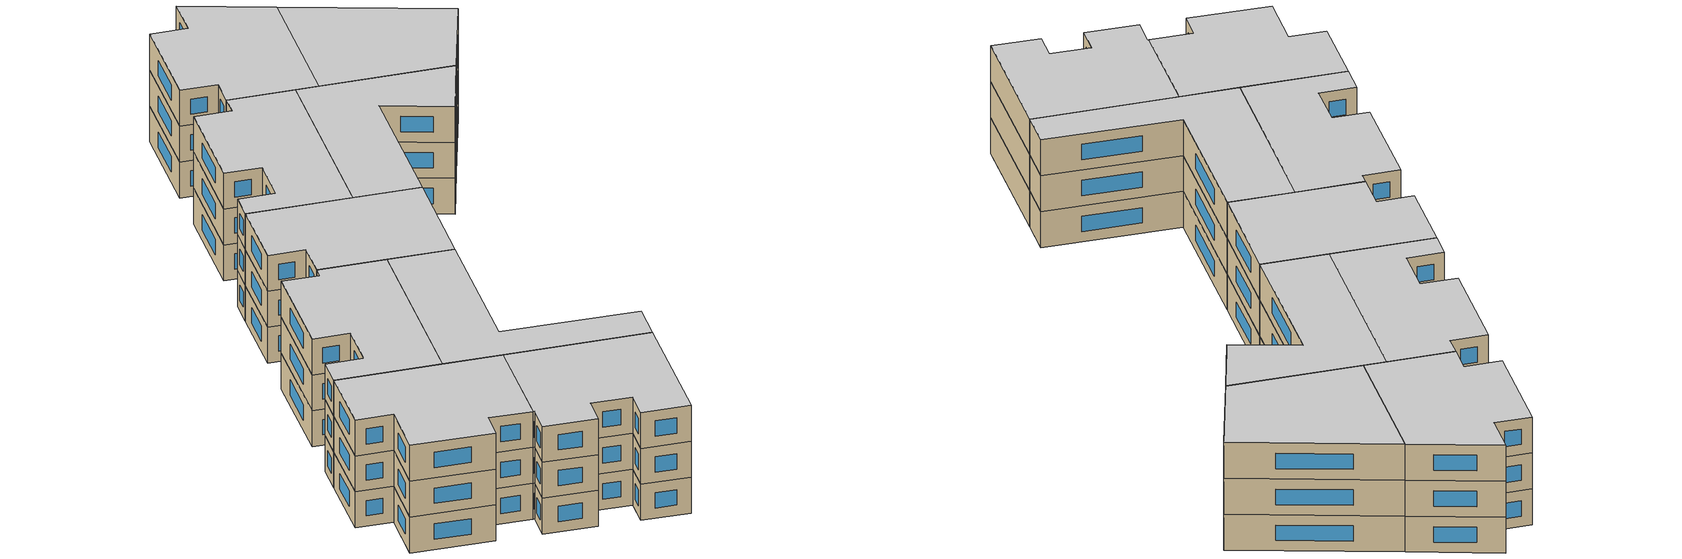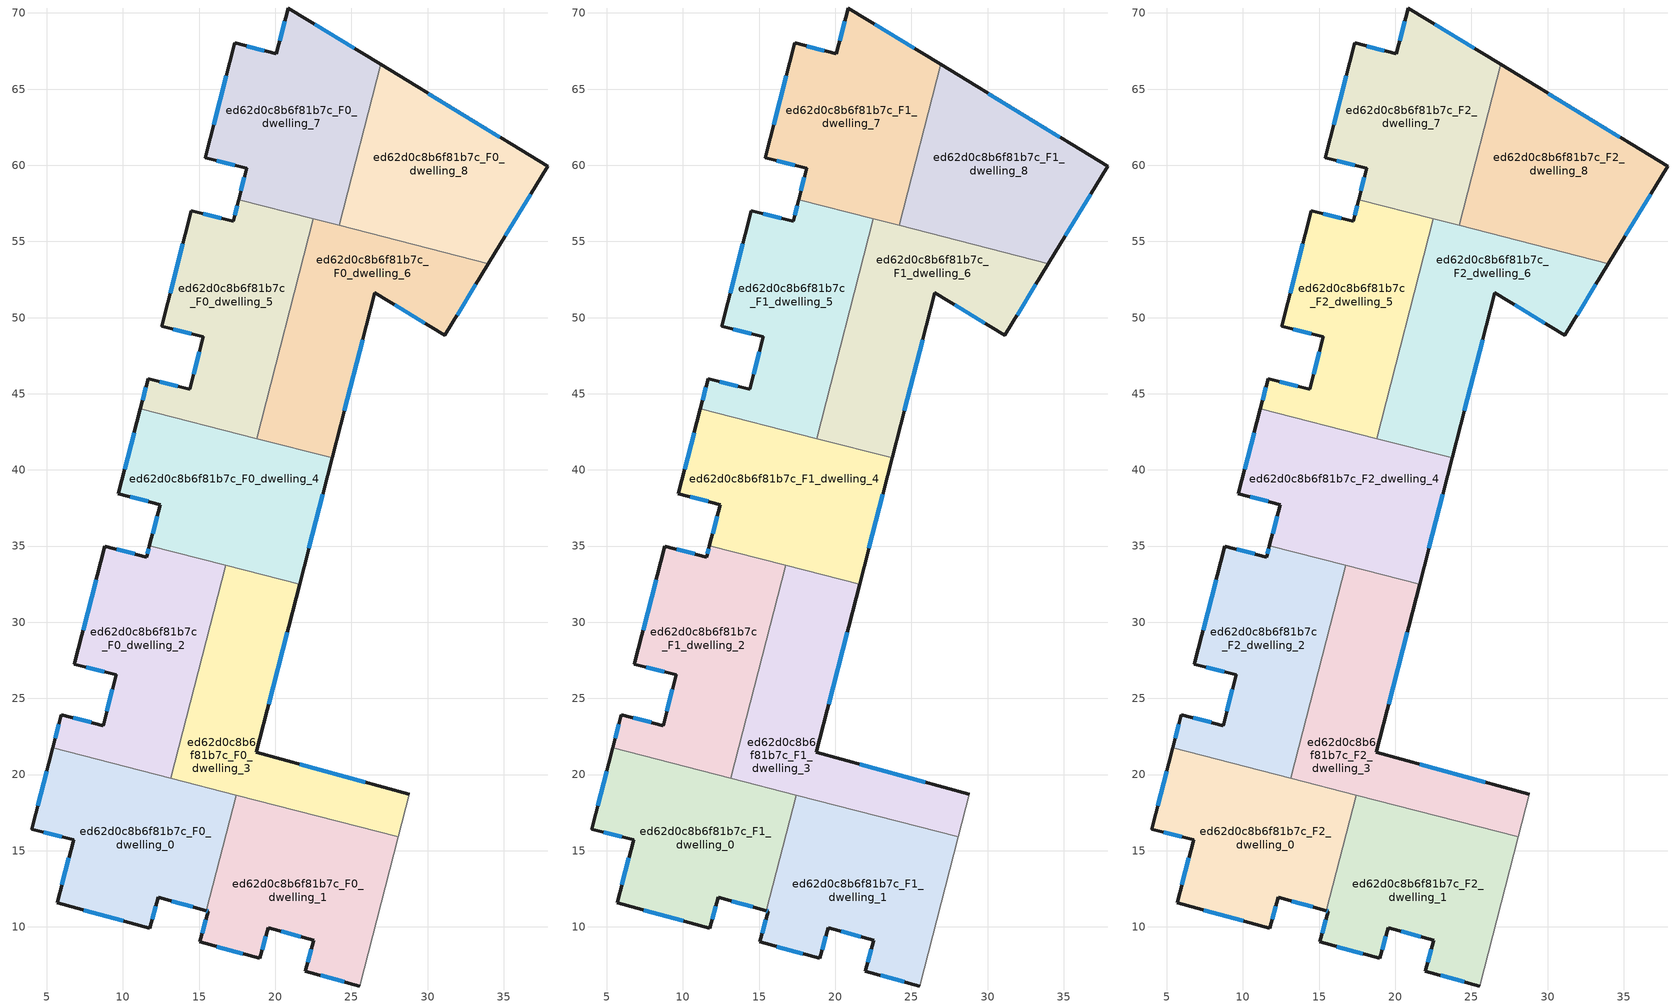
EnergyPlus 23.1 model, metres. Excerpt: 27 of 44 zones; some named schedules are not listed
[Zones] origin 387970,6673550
ed62d0c8b6f81b7c_F0_dwelling_0
 floor ground (EU_floor_Construction): 17.44,18.65 15.48,11.07 12.31,11.94 11.75,9.92 5.7,11.58 6.76,15.72 4.03,16.42 5.4,21.76 z0
 wall outside (EU_wall_Construction): 5.4,21.76 4.03,16.42 6.76,15.72 5.7,11.58 11.75,9.92 12.31,11.94 15.48,11.07 z0:3
 wall to ed62d0c8b6f81b7c_F0_dwelling_1 (EU_wall_Construction): 15.48,11.07 17.44,18.65 z0:3
 wall to ed62d0c8b6f81b7c_F0_dwelling_2 (EU_wall_Construction): 13.13,19.77 5.4,21.76 z0:3
 wall to ed62d0c8b6f81b7c_F0_dwelling_3 (EU_wall_Construction): 17.44,18.65 13.13,19.77 z0:3
 window (EU_Window_Construction): 7.43,11.1 10.02,10.39 / 6.46,14.54 6,12.76 / 4.81,16.22 5.98,15.92 / 5.01,20.23 4.42,17.95 / 13.21,11.69 14.58,11.31 / 11.91,10.49 12.15,11.36 z0.86:2.14
ed62d0c8b6f81b7c_F0_dwelling_1
 floor ground (EU_floor_Construction): 28.07,15.91 25.55,6.12 21.98,7.1 22.53,9.13 19.53,9.95 18.98,7.93 15.04,9.01 15.59,11.04 15.48,11.07 17.44,18.65 z0
 wall outside (EU_wall_Construction): 15.48,11.07 15.59,11.04 15.04,9.01 18.98,7.93 19.53,9.95 22.53,9.13 21.98,7.1 25.55,6.12 z0:3
 wall adiabatic (EU_wall_Construction): 25.55,6.12 28.07,15.91 z0:3
 wall to ed62d0c8b6f81b7c_F0_dwelling_3 (EU_wall_Construction): 28.07,15.91 17.44,18.65 z0:3
 window (EU_Window_Construction): 19.14,8.51 19.38,9.37 / 16.16,8.7 17.85,8.24 / 15.44,10.46 15.2,9.59 / 15.52,11.06 15.56,11.04 / 23,6.82 24.53,6.4 / 22.37,8.55 22.14,7.68 / 20.39,9.72 21.68,9.36 z0.86:2.14
ed62d0c8b6f81b7c_F0_dwelling_2
 floor ground (EU_floor_Construction): 16.73,33.75 13.13,19.76 5.4,21.76 5.96,23.92 8.7,23.22 9.55,26.55 6.82,27.25 8.81,34.99 11.55,34.28 11.74,35.04 z0
 wall outside (EU_wall_Construction): 11.74,35.04 11.55,34.28 8.81,34.99 6.82,27.25 9.55,26.55 8.7,23.22 5.96,23.92 5.4,21.76 z0:3
 wall to ed62d0c8b6f81b7c_F0_dwelling_3 (EU_wall_Construction): 13.13,19.76 16.73,33.75 z0:3
 wall to ed62d0c8b6f81b7c_F0_dwelling_4 (EU_wall_Construction): 16.73,33.75 11.74,35.04 z0:3
 window (EU_Window_Construction): 7.91,23.42 6.74,23.72 / 9.31,25.6 8.94,24.17 / 7.6,27.05 8.77,26.75 / 8.24,32.78 7.39,29.46 / 10.77,34.48 9.59,34.79 / 11.69,34.82 11.6,34.5 / 5.8,23.3 5.56,22.38 z0.86:2.14
ed62d0c8b6f81b7c_F0_dwelling_3
 floor ground (EU_floor_Construction): 21.59,32.5 18.74,21.46 28.79,18.71 28.07,15.91 13.13,19.76 16.73,33.75 z0
 wall outside (EU_wall_Construction): 28.79,18.71 18.74,21.46 21.59,32.5 z0:3
 wall adiabatic (EU_wall_Construction): 28.07,15.91 28.79,18.71 z0:3
 wall to ed62d0c8b6f81b7c_F0_dwelling_4 (EU_wall_Construction): 21.59,32.5 16.73,33.75 z0:3
 window (EU_Window_Construction): 19.56,24.61 20.78,29.34 / 25.92,19.49 21.62,20.67 z0.86:2.14
ed62d0c8b6f81b7c_F0_dwelling_4
 floor ground (EU_floor_Construction): 23.73,40.78 21.59,32.5 11.74,35.04 12.44,37.73 9.7,38.43 11.14,44.03 z0
 wall outside (EU_wall_Construction): 11.14,44.03 9.7,38.43 12.44,37.73 11.74,35.04 / 21.59,32.5 23.73,40.78 z0:3
 wall to ed62d0c8b6f81b7c_F0_dwelling_5 (EU_wall_Construction): 18.79,42.06 11.14,44.03 z0:3
 wall to ed62d0c8b6f81b7c_F0_dwelling_6 (EU_wall_Construction): 23.73,40.78 18.79,42.06 z0:3
 window (EU_Window_Construction): 10.48,38.23 11.66,37.93 / 10.73,42.43 10.11,40.03 / 22.2,34.87 23.12,38.42 / 12.24,36.96 11.94,35.81 z0.86:2.14
ed62d0c8b6f81b7c_F0_dwelling_5
 floor ground (EU_floor_Construction): 22.5,56.48 18.78,42.06 11.14,44.03 11.65,45.99 14.38,45.28 15.27,48.73 12.54,49.43 14.49,57.02 17.23,56.32 17.6,57.75 z0
 wall outside (EU_wall_Construction): 17.6,57.75 17.23,56.32 14.49,57.02 12.54,49.43 15.27,48.73 14.38,45.28 11.65,45.99 11.14,44.03 z0:3
 wall to ed62d0c8b6f81b7c_F0_dwelling_6 (EU_wall_Construction): 18.78,42.06 22.5,56.48 z0:3
 wall to ed62d0c8b6f81b7c_F0_dwelling_7 (EU_wall_Construction): 22.5,56.48 17.6,57.75 z0:3
 window (EU_Window_Construction): 13.6,45.48 12.43,45.78 / 15.02,47.74 14.64,46.27 / 13.32,49.23 14.49,48.93 / 13.93,54.85 13.1,51.6 / 16.45,56.52 15.28,56.82 / 17.49,57.34 17.33,56.73 / 11.5,45.43 11.29,44.59 z0.86:2.14
ed62d0c8b6f81b7c_F0_dwelling_6
 floor ground (EU_floor_Construction): 33.98,53.53 31.13,48.83 26.53,51.63 23.73,40.78 18.78,42.06 22.5,56.48 z0
 wall outside (EU_wall_Construction): 23.73,40.78 26.53,51.63 31.13,48.83 33.98,53.53 z0:3
 wall to ed62d0c8b6f81b7c_F0_dwelling_8 (EU_wall_Construction): 33.98,53.53 24.19,56.05 z0:3
 wall to ed62d0c8b6f81b7c_F0_dwelling_7 (EU_wall_Construction): 24.19,56.05 22.5,56.48 z0:3
 window (EU_Window_Construction): 31.94,50.17 33.17,52.18 / 27.84,50.83 29.81,49.63 / 24.53,43.88 25.73,48.53 z0.86:2.14
ed62d0c8b6f81b7c_F0_dwelling_7
 floor ground (EU_floor_Construction): 26.92,66.62 24.19,56.05 17.6,57.75 18.13,59.8 15.39,60.51 17.33,68.03 20.07,67.32 20.84,70.33 z0
 wall outside (EU_wall_Construction): 26.92,66.62 20.84,70.33 20.07,67.32 17.33,68.03 15.39,60.51 18.13,59.8 17.6,57.75 z0:3
 wall to ed62d0c8b6f81b7c_F0_dwelling_8 (EU_wall_Construction): 24.19,56.05 26.92,66.62 z0:3
 window (EU_Window_Construction): 17.98,59.22 17.75,58.33 / 16.17,60.31 17.35,60 / 16.78,65.88 15.95,62.66 / 19.29,67.53 18.11,67.83 / 20.62,69.47 20.29,68.18 / 25.18,67.68 22.58,69.27 z0.86:2.14
ed62d0c8b6f81b7c_F0_dwelling_8
 floor ground (EU_floor_Construction): 37.87,59.94 33.98,53.53 24.19,56.05 26.92,66.62 z0
 wall outside (EU_wall_Construction): 33.98,53.53 37.87,59.94 26.92,66.62 z0:3
 window (EU_Window_Construction): 34.74,61.85 30.05,64.71 / 35.09,55.36 36.76,58.11 z0.86:2.14
ed62d0c8b6f81b7c_F1_dwelling_0
 floor to ed62d0c8b6f81b7c_F0_dwelling_0 (EU_floor_Construction): 17.44,18.65 15.48,11.07 12.31,11.94 11.75,9.92 5.7,11.58 6.76,15.72 4.03,16.42 5.4,21.76 z3
 wall outside (EU_wall_Construction): 5.4,21.76 4.03,16.42 6.76,15.72 5.7,11.58 11.75,9.92 12.31,11.94 15.48,11.07 z3:6
 wall to ed62d0c8b6f81b7c_F1_dwelling_1 (EU_wall_Construction): 15.48,11.07 17.44,18.65 z3:6
 wall to ed62d0c8b6f81b7c_F1_dwelling_2 (EU_wall_Construction): 13.13,19.77 5.4,21.76 z3:6
 wall to ed62d0c8b6f81b7c_F1_dwelling_3 (EU_wall_Construction): 17.44,18.65 13.13,19.77 z3:6
 window (EU_Window_Construction): 7.43,11.1 10.02,10.39 / 6.46,14.54 6,12.76 / 4.81,16.22 5.98,15.92 / 5.01,20.23 4.42,17.95 / 13.21,11.69 14.58,11.31 / 11.91,10.49 12.15,11.36 z3.86:5.14
ed62d0c8b6f81b7c_F1_dwelling_1
 floor to ed62d0c8b6f81b7c_F0_dwelling_1 (EU_floor_Construction): 28.07,15.91 25.55,6.12 21.98,7.1 22.53,9.13 19.53,9.95 18.98,7.93 15.04,9.01 15.59,11.04 15.48,11.07 17.44,18.65 z3
 wall outside (EU_wall_Construction): 15.48,11.07 15.59,11.04 15.04,9.01 18.98,7.93 19.53,9.95 22.53,9.13 21.98,7.1 25.55,6.12 z3:6
 wall adiabatic (EU_wall_Construction): 25.55,6.12 28.07,15.91 z3:6
 wall to ed62d0c8b6f81b7c_F1_dwelling_3 (EU_wall_Construction): 28.07,15.91 17.44,18.65 z3:6
 window (EU_Window_Construction): 19.14,8.51 19.38,9.37 / 16.16,8.7 17.85,8.24 / 15.44,10.46 15.2,9.59 / 15.52,11.06 15.56,11.04 / 23,6.82 24.53,6.4 / 22.37,8.55 22.14,7.68 / 20.39,9.72 21.68,9.36 z3.86:5.14
ed62d0c8b6f81b7c_F1_dwelling_2
 floor to ed62d0c8b6f81b7c_F0_dwelling_2 (EU_floor_Construction): 16.73,33.75 13.13,19.76 5.4,21.76 5.96,23.92 8.7,23.22 9.55,26.55 6.82,27.25 8.81,34.99 11.55,34.28 11.74,35.04 z3
 wall outside (EU_wall_Construction): 11.74,35.04 11.55,34.28 8.81,34.99 6.82,27.25 9.55,26.55 8.7,23.22 5.96,23.92 5.4,21.76 z3:6
 wall to ed62d0c8b6f81b7c_F1_dwelling_3 (EU_wall_Construction): 13.13,19.76 16.73,33.75 z3:6
 wall to ed62d0c8b6f81b7c_F1_dwelling_4 (EU_wall_Construction): 16.73,33.75 11.74,35.04 z3:6
 window (EU_Window_Construction): 7.91,23.42 6.74,23.72 / 9.31,25.6 8.94,24.17 / 7.6,27.05 8.77,26.75 / 8.24,32.78 7.39,29.46 / 10.77,34.48 9.59,34.79 / 11.69,34.82 11.6,34.5 / 5.8,23.3 5.56,22.38 z3.86:5.14
ed62d0c8b6f81b7c_F1_dwelling_3
 floor to ed62d0c8b6f81b7c_F0_dwelling_3 (EU_floor_Construction): 21.59,32.5 18.74,21.46 28.79,18.71 28.07,15.91 13.13,19.76 16.73,33.75 z3
 wall outside (EU_wall_Construction): 28.79,18.71 18.74,21.46 21.59,32.5 z3:6
 wall adiabatic (EU_wall_Construction): 28.07,15.91 28.79,18.71 z3:6
 wall to ed62d0c8b6f81b7c_F1_dwelling_4 (EU_wall_Construction): 21.59,32.5 16.73,33.75 z3:6
 window (EU_Window_Construction): 19.56,24.61 20.78,29.34 / 25.92,19.49 21.62,20.67 z3.86:5.14
ed62d0c8b6f81b7c_F1_dwelling_4
 floor to ed62d0c8b6f81b7c_F0_dwelling_4 (EU_floor_Construction): 23.73,40.78 21.59,32.5 11.74,35.04 12.44,37.73 9.7,38.43 11.14,44.03 z3
 wall outside (EU_wall_Construction): 11.14,44.03 9.7,38.43 12.44,37.73 11.74,35.04 / 21.59,32.5 23.73,40.78 z3:6
 wall to ed62d0c8b6f81b7c_F1_dwelling_5 (EU_wall_Construction): 18.79,42.06 11.14,44.03 z3:6
 wall to ed62d0c8b6f81b7c_F1_dwelling_6 (EU_wall_Construction): 23.73,40.78 18.79,42.06 z3:6
 window (EU_Window_Construction): 10.48,38.23 11.66,37.93 / 10.73,42.43 10.11,40.03 / 22.2,34.87 23.12,38.42 / 12.24,36.96 11.94,35.81 z3.86:5.14
ed62d0c8b6f81b7c_F1_dwelling_5
 floor to ed62d0c8b6f81b7c_F0_dwelling_5 (EU_floor_Construction): 22.5,56.48 18.78,42.06 11.14,44.03 11.65,45.99 14.38,45.28 15.27,48.73 12.54,49.43 14.49,57.02 17.23,56.32 17.6,57.75 z3
 wall outside (EU_wall_Construction): 17.6,57.75 17.23,56.32 14.49,57.02 12.54,49.43 15.27,48.73 14.38,45.28 11.65,45.99 11.14,44.03 z3:6
 wall to ed62d0c8b6f81b7c_F1_dwelling_6 (EU_wall_Construction): 18.78,42.06 22.5,56.48 z3:6
 wall to ed62d0c8b6f81b7c_F1_dwelling_7 (EU_wall_Construction): 22.5,56.48 17.6,57.75 z3:6
 window (EU_Window_Construction): 13.6,45.48 12.43,45.78 / 15.02,47.74 14.64,46.27 / 13.32,49.23 14.49,48.93 / 13.93,54.85 13.1,51.6 / 16.45,56.52 15.28,56.82 / 17.49,57.34 17.33,56.73 / 11.5,45.43 11.29,44.59 z3.86:5.14
ed62d0c8b6f81b7c_F1_dwelling_6
 floor to ed62d0c8b6f81b7c_F0_dwelling_6 (EU_floor_Construction): 33.98,53.53 31.13,48.83 26.53,51.63 23.73,40.78 18.78,42.06 22.5,56.48 z3
 wall outside (EU_wall_Construction): 23.73,40.78 26.53,51.63 31.13,48.83 33.98,53.53 z3:6
 wall to ed62d0c8b6f81b7c_F1_dwelling_8 (EU_wall_Construction): 33.98,53.53 24.19,56.05 z3:6
 wall to ed62d0c8b6f81b7c_F1_dwelling_7 (EU_wall_Construction): 24.19,56.05 22.5,56.48 z3:6
 window (EU_Window_Construction): 31.94,50.17 33.17,52.18 / 27.84,50.83 29.81,49.63 / 24.53,43.88 25.73,48.53 z3.86:5.14
ed62d0c8b6f81b7c_F1_dwelling_7
 floor to ed62d0c8b6f81b7c_F0_dwelling_7 (EU_floor_Construction): 26.92,66.62 24.19,56.05 17.6,57.75 18.13,59.8 15.39,60.51 17.33,68.03 20.07,67.32 20.84,70.33 z3
 wall outside (EU_wall_Construction): 26.92,66.62 20.84,70.33 20.07,67.32 17.33,68.03 15.39,60.51 18.13,59.8 17.6,57.75 z3:6
 wall to ed62d0c8b6f81b7c_F1_dwelling_8 (EU_wall_Construction): 24.19,56.05 26.92,66.62 z3:6
 window (EU_Window_Construction): 17.98,59.22 17.75,58.33 / 16.17,60.31 17.35,60 / 16.78,65.88 15.95,62.66 / 19.29,67.53 18.11,67.83 / 20.62,69.47 20.29,68.18 / 25.18,67.68 22.58,69.27 z3.86:5.14
ed62d0c8b6f81b7c_F1_dwelling_8
 floor to ed62d0c8b6f81b7c_F0_dwelling_8 (EU_floor_Construction): 37.87,59.94 33.98,53.53 24.19,56.05 26.92,66.62 z3
 wall outside (EU_wall_Construction): 33.98,53.53 37.87,59.94 26.92,66.62 z3:6
 window (EU_Window_Construction): 34.74,61.85 30.05,64.71 / 35.09,55.36 36.76,58.11 z3.86:5.14
ed62d0c8b6f81b7c_F2_dwelling_0
 floor to ed62d0c8b6f81b7c_F1_dwelling_0 (EU_floor_Construction): 17.44,18.65 15.48,11.07 12.31,11.94 11.75,9.92 5.7,11.58 6.76,15.72 4.03,16.42 5.4,21.76 z6
 wall outside (EU_wall_Construction): 5.4,21.76 4.03,16.42 6.76,15.72 5.7,11.58 11.75,9.92 12.31,11.94 15.48,11.07 z6:9
 wall to ed62d0c8b6f81b7c_F2_dwelling_1 (EU_wall_Construction): 15.48,11.07 17.44,18.65 z6:9
 wall to ed62d0c8b6f81b7c_F2_dwelling_2 (EU_wall_Construction): 13.13,19.77 5.4,21.76 z6:9
 wall to ed62d0c8b6f81b7c_F2_dwelling_3 (EU_wall_Construction): 17.44,18.65 13.13,19.77 z6:9
 window (EU_Window_Construction): 7.43,11.1 10.02,10.39 / 6.46,14.54 6,12.76 / 4.81,16.22 5.98,15.92 / 5.01,20.23 4.42,17.95 / 13.21,11.69 14.58,11.31 / 11.91,10.49 12.15,11.36 z6.86:8.14
 ceiling to ed62d0c8b6f81b7c_F3_dwelling_0 (EU_floor_Construction): 15.48,11.07 17.44,18.65 5.4,21.76 4.03,16.42 6.76,15.72 5.7,11.58 11.75,9.92 12.31,11.94 z9
ed62d0c8b6f81b7c_F2_dwelling_1
 floor to ed62d0c8b6f81b7c_F1_dwelling_1 (EU_floor_Construction): 28.07,15.91 25.55,6.12 21.98,7.1 22.53,9.13 19.53,9.95 18.98,7.93 15.04,9.01 15.59,11.04 15.48,11.07 17.44,18.65 z6
 wall outside (EU_wall_Construction): 15.48,11.07 15.59,11.04 15.04,9.01 18.98,7.93 19.53,9.95 22.53,9.13 21.98,7.1 25.55,6.12 z6:9
 wall adiabatic (EU_wall_Construction): 25.55,6.12 28.07,15.91 z6:9
 wall to ed62d0c8b6f81b7c_F2_dwelling_3 (EU_wall_Construction): 28.07,15.91 17.44,18.65 z6:9
 window (EU_Window_Construction): 19.14,8.51 19.38,9.37 / 16.16,8.7 17.85,8.24 / 15.44,10.46 15.2,9.59 / 15.52,11.06 15.56,11.04 / 23,6.82 24.53,6.4 / 22.37,8.55 22.14,7.68 / 20.39,9.72 21.68,9.36 z6.86:8.14
 ceiling to ed62d0c8b6f81b7c_F3_dwelling_1 (EU_floor_Construction): 25.55,6.12 28.07,15.91 17.44,18.65 15.48,11.07 15.59,11.04 15.04,9.01 18.98,7.93 19.53,9.95 22.53,9.13 21.98,7.1 z9
ed62d0c8b6f81b7c_F2_dwelling_2
 floor to ed62d0c8b6f81b7c_F1_dwelling_2 (EU_floor_Construction): 16.73,33.75 13.13,19.76 5.4,21.76 5.96,23.92 8.7,23.22 9.55,26.55 6.82,27.25 8.81,34.99 11.55,34.28 11.74,35.04 z6
 wall outside (EU_wall_Construction): 11.74,35.04 11.55,34.28 8.81,34.99 6.82,27.25 9.55,26.55 8.7,23.22 5.96,23.92 5.4,21.76 z6:9
 wall to ed62d0c8b6f81b7c_F2_dwelling_3 (EU_wall_Construction): 13.13,19.76 16.73,33.75 z6:9
 wall to ed62d0c8b6f81b7c_F2_dwelling_4 (EU_wall_Construction): 16.73,33.75 11.74,35.04 z6:9
 window (EU_Window_Construction): 7.91,23.42 6.74,23.72 / 9.31,25.6 8.94,24.17 / 7.6,27.05 8.77,26.75 / 8.24,32.78 7.39,29.46 / 10.77,34.48 9.59,34.79 / 11.69,34.82 11.6,34.5 / 5.8,23.3 5.56,22.38 z6.86:8.14
 ceiling to ed62d0c8b6f81b7c_F3_dwelling_2 (EU_floor_Construction): 13.13,19.76 16.73,33.75 11.74,35.04 11.55,34.28 8.81,34.99 6.82,27.25 9.55,26.55 8.7,23.22 5.96,23.92 5.4,21.76 z9
ed62d0c8b6f81b7c_F2_dwelling_3
 floor to ed62d0c8b6f81b7c_F1_dwelling_3 (EU_floor_Construction): 21.59,32.5 18.74,21.46 28.79,18.71 28.07,15.91 13.13,19.76 16.73,33.75 z6
 wall outside (EU_wall_Construction): 28.79,18.71 18.74,21.46 21.59,32.5 z6:9
 wall adiabatic (EU_wall_Construction): 28.07,15.91 28.79,18.71 z6:9
 wall to ed62d0c8b6f81b7c_F2_dwelling_4 (EU_wall_Construction): 21.59,32.5 16.73,33.75 z6:9
 window (EU_Window_Construction): 19.56,24.61 20.78,29.34 / 25.92,19.49 21.62,20.67 z6.86:8.14
 ceiling to ed62d0c8b6f81b7c_F3_dwelling_3 (EU_floor_Construction): 28.07,15.91 28.79,18.71 18.74,21.46 21.59,32.5 16.73,33.75 13.13,19.76 z9
ed62d0c8b6f81b7c_F2_dwelling_4
 floor to ed62d0c8b6f81b7c_F1_dwelling_4 (EU_floor_Construction): 23.73,40.78 21.59,32.5 11.74,35.04 12.44,37.73 9.7,38.43 11.14,44.03 z6
 wall outside (EU_wall_Construction): 11.14,44.03 9.7,38.43 12.44,37.73 11.74,35.04 / 21.59,32.5 23.73,40.78 z6:9
 wall to ed62d0c8b6f81b7c_F2_dwelling_5 (EU_wall_Construction): 18.79,42.06 11.14,44.03 z6:9
 wall to ed62d0c8b6f81b7c_F2_dwelling_6 (EU_wall_Construction): 23.73,40.78 18.79,42.06 z6:9
 window (EU_Window_Construction): 10.48,38.23 11.66,37.93 / 10.73,42.43 10.11,40.03 / 22.2,34.87 23.12,38.42 / 12.24,36.96 11.94,35.81 z6.86:8.14
 ceiling to ed62d0c8b6f81b7c_F3_dwelling_4 (EU_floor_Construction): 21.59,32.5 23.73,40.78 11.14,44.03 9.7,38.43 12.44,37.73 11.74,35.04 z9
ed62d0c8b6f81b7c_F2_dwelling_5
 floor to ed62d0c8b6f81b7c_F1_dwelling_5 (EU_floor_Construction): 22.5,56.48 18.78,42.06 11.14,44.03 11.65,45.99 14.38,45.28 15.27,48.73 12.54,49.43 14.49,57.02 17.23,56.32 17.6,57.75 z6
 wall outside (EU_wall_Construction): 17.6,57.75 17.23,56.32 14.49,57.02 12.54,49.43 15.27,48.73 14.38,45.28 11.65,45.99 11.14,44.03 z6:9
 wall to ed62d0c8b6f81b7c_F2_dwelling_6 (EU_wall_Construction): 18.78,42.06 22.5,56.48 z6:9
 wall to ed62d0c8b6f81b7c_F2_dwelling_7 (EU_wall_Construction): 22.5,56.48 17.6,57.75 z6:9
 window (EU_Window_Construction): 13.6,45.48 12.43,45.78 / 15.02,47.74 14.64,46.27 / 13.32,49.23 14.49,48.93 / 13.93,54.85 13.1,51.6 / 16.45,56.52 15.28,56.82 / 17.49,57.34 17.33,56.73 / 11.5,45.43 11.29,44.59 z6.86:8.14
 ceiling to ed62d0c8b6f81b7c_F3_dwelling_5 (EU_floor_Construction): 18.78,42.06 22.5,56.48 17.6,57.75 17.23,56.32 14.49,57.02 12.54,49.43 15.27,48.73 14.38,45.28 11.65,45.99 11.14,44.03 z9
ed62d0c8b6f81b7c_F2_dwelling_6
 floor to ed62d0c8b6f81b7c_F1_dwelling_6 (EU_floor_Construction): 33.98,53.53 31.13,48.83 26.53,51.63 23.73,40.78 18.78,42.06 22.5,56.48 z6
 wall outside (EU_wall_Construction): 23.73,40.78 26.53,51.63 31.13,48.83 33.98,53.53 z6:9
 wall to ed62d0c8b6f81b7c_F2_dwelling_8 (EU_wall_Construction): 33.98,53.53 24.19,56.05 z6:9
 wall to ed62d0c8b6f81b7c_F2_dwelling_7 (EU_wall_Construction): 24.19,56.05 22.5,56.48 z6:9
 window (EU_Window_Construction): 31.94,50.17 33.17,52.18 / 27.84,50.83 29.81,49.63 / 24.53,43.88 25.73,48.53 z6.86:8.14
 ceiling to ed62d0c8b6f81b7c_F3_dwelling_6 (EU_floor_Construction): 31.13,48.83 33.98,53.53 22.5,56.48 18.78,42.06 23.73,40.78 26.53,51.63 z9
ed62d0c8b6f81b7c_F2_dwelling_7
 floor to ed62d0c8b6f81b7c_F1_dwelling_7 (EU_floor_Construction): 26.92,66.62 24.19,56.05 17.6,57.75 18.13,59.8 15.39,60.51 17.33,68.03 20.07,67.32 20.84,70.33 z6
 wall outside (EU_wall_Construction): 26.92,66.62 20.84,70.33 20.07,67.32 17.33,68.03 15.39,60.51 18.13,59.8 17.6,57.75 z6:9
 wall to ed62d0c8b6f81b7c_F2_dwelling_8 (EU_wall_Construction): 24.19,56.05 26.92,66.62 z6:9
 window (EU_Window_Construction): 17.98,59.22 17.75,58.33 / 16.17,60.31 17.35,60 / 16.78,65.88 15.95,62.66 / 19.29,67.53 18.11,67.83 / 20.62,69.47 20.29,68.18 / 25.18,67.68 22.58,69.27 z6.86:8.14
 ceiling to ed62d0c8b6f81b7c_F3_dwelling_7 (EU_floor_Construction): 24.19,56.05 26.92,66.62 20.84,70.33 20.07,67.32 17.33,68.03 15.39,60.51 18.13,59.8 17.6,57.75 z9
ed62d0c8b6f81b7c_F2_dwelling_8
 floor to ed62d0c8b6f81b7c_F1_dwelling_8 (EU_floor_Construction): 37.87,59.94 33.98,53.53 24.19,56.05 26.92,66.62 z6
 wall outside (EU_wall_Construction): 33.98,53.53 37.87,59.94 26.92,66.62 z6:9
 window (EU_Window_Construction): 34.74,61.85 30.05,64.71 / 35.09,55.36 36.76,58.11 z6.86:8.14
 ceiling to ed62d0c8b6f81b7c_F3_dwelling_8 (EU_floor_Construction): 33.98,53.53 37.87,59.94 26.92,66.62 24.19,56.05 z9
[Building]
EU S2 Campaign: North Axis=0; Terrain=City; Solar Distribution=FullExterior
[Site:Location]
Helsinki-Vantaa.AP: Latitude=60.317; Longitude=24.963; Time Zone=2; Elevation=54.6
[SizingPeriod:WeatherFileDays]
AnnualSizingPeriod: Begin Month=1; Begin Day of Month=1; End Month=12; End Day of Month=31; Day of Week for Start Day=Monday; Use Weather File Daylight Saving Period=No; Use Weather File Rain and Snow Indicators=No
[MATERIAL]
EU_InternalMass_Material: Roughness=MediumRough; Thickness=0.1; Conductivity=1; Density=1800; Specific Heat=900; Thermal Absorptance=0.9; Solar Absorptance=0.7; Visible Absorptance=0.7
[MATERIAL:NOMASS] Roughness=MediumRough; Thermal Absorptance=0.9; Solar Absorptance=0.7; Visible Absorptance=0.7
Name | Thermal Resistance
EU_wall_NoMass | 5.91765
EU_floor_NoMass | 6.2875
[WINDOWMATERIAL:SIMPLEGLAZINGSYSTEM]
EU_Window_SimpleGlazing: UFactor=0.994035; Solar Heat Gain Coefficient=0.7; Visible Transmittance=0.7
[CONSTRUCTION]
EU_wall_Construction: EU_wall_NoMass
EU_floor_Construction: EU_floor_NoMass
EU_Window_Construction: EU_Window_SimpleGlazing
EU_InternalMass_Construction: EU_InternalMass_Material
[ZONE] Type=1; Multiplier=1; Ceiling Height=autocalculate; Floor Area=autocalculate; Part of Total Floor Area=Yes
Name | Volume
ed62d0c8b6f81b7c_F0_dwelling_0; ed62d0c8b6f81b7c_F1_dwelling_0; ed62d0c8b6f81b7c_F2_dwelling_0 | 309.967
ed62d0c8b6f81b7c_F0_dwelling_1; ed62d0c8b6f81b7c_F1_dwelling_1; ed62d0c8b6f81b7c_F2_dwelling_1 | 309.966
ed62d0c8b6f81b7c_F0_dwelling_2; ed62d0c8b6f81b7c_F1_dwelling_2; ed62d0c8b6f81b7c_F2_dwelling_2; ed62d0c8b6f81b7c_F0_dwelling_3; ed62d0c8b6f81b7c_F1_dwelling_3; ed62d0c8b6f81b7c_F2_dwelling_3 | 309.976
ed62d0c8b6f81b7c_F0_dwelling_4; ed62d0c8b6f81b7c_F1_dwelling_4; ed62d0c8b6f81b7c_F2_dwelling_4 | 309.992
ed62d0c8b6f81b7c_F0_dwelling_5; ed62d0c8b6f81b7c_F1_dwelling_5; ed62d0c8b6f81b7c_F2_dwelling_5 | 309.977
ed62d0c8b6f81b7c_F0_dwelling_6; ed62d0c8b6f81b7c_F1_dwelling_6; ed62d0c8b6f81b7c_F2_dwelling_6 | 309.965
ed62d0c8b6f81b7c_F0_dwelling_7; ed62d0c8b6f81b7c_F1_dwelling_7; ed62d0c8b6f81b7c_F2_dwelling_7 | 309.969
ed62d0c8b6f81b7c_F0_dwelling_8; ed62d0c8b6f81b7c_F1_dwelling_8; ed62d0c8b6f81b7c_F2_dwelling_8 | 309.951
[INTERNALMASS] Construction=EU_InternalMass_Construction
Name | Zone or ZoneList | Surface Area
ed62d0c8b6f81b7c_F0_dwelling_0_EU_InternalMass | ed62d0c8b6f81b7c_F0_dwelling_0 | 103.324
ed62d0c8b6f81b7c_F0_dwelling_1_EU_InternalMass | ed62d0c8b6f81b7c_F0_dwelling_1 | 103.326
ed62d0c8b6f81b7c_F0_dwelling_2_EU_InternalMass | ed62d0c8b6f81b7c_F0_dwelling_2 | 103.325
ed62d0c8b6f81b7c_F0_dwelling_3_EU_InternalMass | ed62d0c8b6f81b7c_F0_dwelling_3 | 103.324
ed62d0c8b6f81b7c_F0_dwelling_4_EU_InternalMass | ed62d0c8b6f81b7c_F0_dwelling_4 | 103.331
ed62d0c8b6f81b7c_F0_dwelling_5_EU_InternalMass | ed62d0c8b6f81b7c_F0_dwelling_5 | 103.324
ed62d0c8b6f81b7c_F0_dwelling_6_EU_InternalMass | ed62d0c8b6f81b7c_F0_dwelling_6 | 103.321
ed62d0c8b6f81b7c_F0_dwelling_7_EU_InternalMass | ed62d0c8b6f81b7c_F0_dwelling_7 | 103.321
ed62d0c8b6f81b7c_F0_dwelling_8_EU_InternalMass | ed62d0c8b6f81b7c_F0_dwelling_8 | 103.317
ed62d0c8b6f81b7c_F1_dwelling_0_EU_InternalMass | ed62d0c8b6f81b7c_F1_dwelling_0 | 103.324
ed62d0c8b6f81b7c_F1_dwelling_1_EU_InternalMass | ed62d0c8b6f81b7c_F1_dwelling_1 | 103.326
ed62d0c8b6f81b7c_F1_dwelling_2_EU_InternalMass | ed62d0c8b6f81b7c_F1_dwelling_2 | 103.325
ed62d0c8b6f81b7c_F1_dwelling_3_EU_InternalMass | ed62d0c8b6f81b7c_F1_dwelling_3 | 103.324
ed62d0c8b6f81b7c_F1_dwelling_4_EU_InternalMass | ed62d0c8b6f81b7c_F1_dwelling_4 | 103.331
ed62d0c8b6f81b7c_F1_dwelling_5_EU_InternalMass | ed62d0c8b6f81b7c_F1_dwelling_5 | 103.324
ed62d0c8b6f81b7c_F1_dwelling_6_EU_InternalMass | ed62d0c8b6f81b7c_F1_dwelling_6 | 103.321
ed62d0c8b6f81b7c_F1_dwelling_7_EU_InternalMass | ed62d0c8b6f81b7c_F1_dwelling_7 | 103.321
ed62d0c8b6f81b7c_F1_dwelling_8_EU_InternalMass | ed62d0c8b6f81b7c_F1_dwelling_8 | 103.317
ed62d0c8b6f81b7c_F2_dwelling_0_EU_InternalMass | ed62d0c8b6f81b7c_F2_dwelling_0 | 103.324
ed62d0c8b6f81b7c_F2_dwelling_1_EU_InternalMass | ed62d0c8b6f81b7c_F2_dwelling_1 | 103.326
ed62d0c8b6f81b7c_F2_dwelling_2_EU_InternalMass | ed62d0c8b6f81b7c_F2_dwelling_2 | 103.325
ed62d0c8b6f81b7c_F2_dwelling_3_EU_InternalMass | ed62d0c8b6f81b7c_F2_dwelling_3 | 103.324
ed62d0c8b6f81b7c_F2_dwelling_4_EU_InternalMass | ed62d0c8b6f81b7c_F2_dwelling_4 | 103.331
ed62d0c8b6f81b7c_F2_dwelling_5_EU_InternalMass | ed62d0c8b6f81b7c_F2_dwelling_5 | 103.324
ed62d0c8b6f81b7c_F2_dwelling_6_EU_InternalMass | ed62d0c8b6f81b7c_F2_dwelling_6 | 103.321
ed62d0c8b6f81b7c_F2_dwelling_7_EU_InternalMass | ed62d0c8b6f81b7c_F2_dwelling_7 | 103.321
ed62d0c8b6f81b7c_F2_dwelling_8_EU_InternalMass | ed62d0c8b6f81b7c_F2_dwelling_8 | 103.317
[OTHEREQUIPMENT] Fuel Type=Electricity; Design Level Calculation Method=Watts/Area; Power per Zone Floor Area=1; Fraction Latent=0; Fraction Radiant=0; Fraction Lost=0; Carbon Dioxide Generation Rate=0; EndUse Subcategory=EU_Step8_InternalGains
Name | Zone or ZoneList or Space or SpaceList | Schedule
EU_Step8_InternalGain_ed62d0c8b6f81b7c_F0_dwelling_0_f000 | ed62d0c8b6f81b7c_F0_dwelling_0 | EU_Step8_GainSchedule_ed62d0c8b6f81b7c_F0_dwelling_0_f000
EU_Step8_InternalGain_ed62d0c8b6f81b7c_F0_dwelling_1_f000 | ed62d0c8b6f81b7c_F0_dwelling_1 | EU_Step8_GainSchedule_ed62d0c8b6f81b7c_F0_dwelling_1_f000
EU_Step8_InternalGain_ed62d0c8b6f81b7c_F0_dwelling_2_f000 | ed62d0c8b6f81b7c_F0_dwelling_2 | EU_Step8_GainSchedule_ed62d0c8b6f81b7c_F0_dwelling_2_f000
EU_Step8_InternalGain_ed62d0c8b6f81b7c_F0_dwelling_3_f000 | ed62d0c8b6f81b7c_F0_dwelling_3 | EU_Step8_GainSchedule_ed62d0c8b6f81b7c_F0_dwelling_3_f000
EU_Step8_InternalGain_ed62d0c8b6f81b7c_F0_dwelling_4_f000 | ed62d0c8b6f81b7c_F0_dwelling_4 | EU_Step8_GainSchedule_ed62d0c8b6f81b7c_F0_dwelling_4_f000
EU_Step8_InternalGain_ed62d0c8b6f81b7c_F0_dwelling_5_f000 | ed62d0c8b6f81b7c_F0_dwelling_5 | EU_Step8_GainSchedule_ed62d0c8b6f81b7c_F0_dwelling_5_f000
EU_Step8_InternalGain_ed62d0c8b6f81b7c_F0_dwelling_6_f000 | ed62d0c8b6f81b7c_F0_dwelling_6 | EU_Step8_GainSchedule_ed62d0c8b6f81b7c_F0_dwelling_6_f000
EU_Step8_InternalGain_ed62d0c8b6f81b7c_F0_dwelling_7_f000 | ed62d0c8b6f81b7c_F0_dwelling_7 | EU_Step8_GainSchedule_ed62d0c8b6f81b7c_F0_dwelling_7_f000
EU_Step8_InternalGain_ed62d0c8b6f81b7c_F0_dwelling_8_f000 | ed62d0c8b6f81b7c_F0_dwelling_8 | EU_Step8_GainSchedule_ed62d0c8b6f81b7c_F0_dwelling_8_f000
EU_Step8_InternalGain_ed62d0c8b6f81b7c_F1_dwelling_0_f000 | ed62d0c8b6f81b7c_F1_dwelling_0 | EU_Step8_GainSchedule_ed62d0c8b6f81b7c_F1_dwelling_0_f000
EU_Step8_InternalGain_ed62d0c8b6f81b7c_F1_dwelling_1_f000 | ed62d0c8b6f81b7c_F1_dwelling_1 | EU_Step8_GainSchedule_ed62d0c8b6f81b7c_F1_dwelling_1_f000
EU_Step8_InternalGain_ed62d0c8b6f81b7c_F1_dwelling_2_f000 | ed62d0c8b6f81b7c_F1_dwelling_2 | EU_Step8_GainSchedule_ed62d0c8b6f81b7c_F1_dwelling_2_f000
EU_Step8_InternalGain_ed62d0c8b6f81b7c_F1_dwelling_3_f000 | ed62d0c8b6f81b7c_F1_dwelling_3 | EU_Step8_GainSchedule_ed62d0c8b6f81b7c_F1_dwelling_3_f000
EU_Step8_InternalGain_ed62d0c8b6f81b7c_F1_dwelling_4_f000 | ed62d0c8b6f81b7c_F1_dwelling_4 | EU_Step8_GainSchedule_ed62d0c8b6f81b7c_F1_dwelling_4_f000
EU_Step8_InternalGain_ed62d0c8b6f81b7c_F1_dwelling_5_f000 | ed62d0c8b6f81b7c_F1_dwelling_5 | EU_Step8_GainSchedule_ed62d0c8b6f81b7c_F1_dwelling_5_f000
EU_Step8_InternalGain_ed62d0c8b6f81b7c_F1_dwelling_6_f000 | ed62d0c8b6f81b7c_F1_dwelling_6 | EU_Step8_GainSchedule_ed62d0c8b6f81b7c_F1_dwelling_6_f000
EU_Step8_InternalGain_ed62d0c8b6f81b7c_F1_dwelling_7_f000 | ed62d0c8b6f81b7c_F1_dwelling_7 | EU_Step8_GainSchedule_ed62d0c8b6f81b7c_F1_dwelling_7_f000
EU_Step8_InternalGain_ed62d0c8b6f81b7c_F1_dwelling_8_f000 | ed62d0c8b6f81b7c_F1_dwelling_8 | EU_Step8_GainSchedule_ed62d0c8b6f81b7c_F1_dwelling_8_f000
EU_Step8_InternalGain_ed62d0c8b6f81b7c_F2_dwelling_0_f000 | ed62d0c8b6f81b7c_F2_dwelling_0 | EU_Step8_GainSchedule_ed62d0c8b6f81b7c_F2_dwelling_0_f000
EU_Step8_InternalGain_ed62d0c8b6f81b7c_F2_dwelling_1_f000 | ed62d0c8b6f81b7c_F2_dwelling_1 | EU_Step8_GainSchedule_ed62d0c8b6f81b7c_F2_dwelling_1_f000
EU_Step8_InternalGain_ed62d0c8b6f81b7c_F2_dwelling_2_f000 | ed62d0c8b6f81b7c_F2_dwelling_2 | EU_Step8_GainSchedule_ed62d0c8b6f81b7c_F2_dwelling_2_f000
EU_Step8_InternalGain_ed62d0c8b6f81b7c_F2_dwelling_3_f000 | ed62d0c8b6f81b7c_F2_dwelling_3 | EU_Step8_GainSchedule_ed62d0c8b6f81b7c_F2_dwelling_3_f000
EU_Step8_InternalGain_ed62d0c8b6f81b7c_F2_dwelling_4_f000 | ed62d0c8b6f81b7c_F2_dwelling_4 | EU_Step8_GainSchedule_ed62d0c8b6f81b7c_F2_dwelling_4_f000
EU_Step8_InternalGain_ed62d0c8b6f81b7c_F2_dwelling_5_f000 | ed62d0c8b6f81b7c_F2_dwelling_5 | EU_Step8_GainSchedule_ed62d0c8b6f81b7c_F2_dwelling_5_f000
EU_Step8_InternalGain_ed62d0c8b6f81b7c_F2_dwelling_6_f000 | ed62d0c8b6f81b7c_F2_dwelling_6 | EU_Step8_GainSchedule_ed62d0c8b6f81b7c_F2_dwelling_6_f000
EU_Step8_InternalGain_ed62d0c8b6f81b7c_F2_dwelling_7_f000 | ed62d0c8b6f81b7c_F2_dwelling_7 | EU_Step8_GainSchedule_ed62d0c8b6f81b7c_F2_dwelling_7_f000
EU_Step8_InternalGain_ed62d0c8b6f81b7c_F2_dwelling_8_f000 | ed62d0c8b6f81b7c_F2_dwelling_8 | EU_Step8_GainSchedule_ed62d0c8b6f81b7c_F2_dwelling_8_f000
[ZONEVENTILATION:DESIGNFLOWRATE] Schedule=EU_AlwaysOn; Design Flow Rate Calculation Method=AirChanges/Hour; Air Changes per Hour=0.596421; Ventilation Type=Natural; Fan Pressure Rise=0; Fan Total Efficiency=1; Constant Term Coefficient=1; Temperature Term Coefficient=0; Velocity Term Coefficient=0; Velocity Squared Term Coefficient=0; Minimum Indoor Temperature=-100; Maximum Indoor Temperature=100; Delta Temperature=-100; Minimum Outdoor Temperature=-100; Maximum Outdoor Temperature=100; Maximum Wind Speed=40
Name | Zone or ZoneList or Space or SpaceList
EU_ConstantAir_ed62d0c8b6f81b7c_F0_dwelling_0 | ed62d0c8b6f81b7c_F0_dwelling_0
EU_ConstantAir_ed62d0c8b6f81b7c_F0_dwelling_1 | ed62d0c8b6f81b7c_F0_dwelling_1
EU_ConstantAir_ed62d0c8b6f81b7c_F0_dwelling_2 | ed62d0c8b6f81b7c_F0_dwelling_2
EU_ConstantAir_ed62d0c8b6f81b7c_F0_dwelling_3 | ed62d0c8b6f81b7c_F0_dwelling_3
EU_ConstantAir_ed62d0c8b6f81b7c_F0_dwelling_4 | ed62d0c8b6f81b7c_F0_dwelling_4
EU_ConstantAir_ed62d0c8b6f81b7c_F0_dwelling_5 | ed62d0c8b6f81b7c_F0_dwelling_5
EU_ConstantAir_ed62d0c8b6f81b7c_F0_dwelling_6 | ed62d0c8b6f81b7c_F0_dwelling_6
EU_ConstantAir_ed62d0c8b6f81b7c_F0_dwelling_7 | ed62d0c8b6f81b7c_F0_dwelling_7
EU_ConstantAir_ed62d0c8b6f81b7c_F0_dwelling_8 | ed62d0c8b6f81b7c_F0_dwelling_8
EU_ConstantAir_ed62d0c8b6f81b7c_F1_dwelling_0 | ed62d0c8b6f81b7c_F1_dwelling_0
EU_ConstantAir_ed62d0c8b6f81b7c_F1_dwelling_1 | ed62d0c8b6f81b7c_F1_dwelling_1
EU_ConstantAir_ed62d0c8b6f81b7c_F1_dwelling_2 | ed62d0c8b6f81b7c_F1_dwelling_2
EU_ConstantAir_ed62d0c8b6f81b7c_F1_dwelling_3 | ed62d0c8b6f81b7c_F1_dwelling_3
EU_ConstantAir_ed62d0c8b6f81b7c_F1_dwelling_4 | ed62d0c8b6f81b7c_F1_dwelling_4
EU_ConstantAir_ed62d0c8b6f81b7c_F1_dwelling_5 | ed62d0c8b6f81b7c_F1_dwelling_5
EU_ConstantAir_ed62d0c8b6f81b7c_F1_dwelling_6 | ed62d0c8b6f81b7c_F1_dwelling_6
EU_ConstantAir_ed62d0c8b6f81b7c_F1_dwelling_7 | ed62d0c8b6f81b7c_F1_dwelling_7
EU_ConstantAir_ed62d0c8b6f81b7c_F1_dwelling_8 | ed62d0c8b6f81b7c_F1_dwelling_8
EU_ConstantAir_ed62d0c8b6f81b7c_F2_dwelling_0 | ed62d0c8b6f81b7c_F2_dwelling_0
EU_ConstantAir_ed62d0c8b6f81b7c_F2_dwelling_1 | ed62d0c8b6f81b7c_F2_dwelling_1
EU_ConstantAir_ed62d0c8b6f81b7c_F2_dwelling_2 | ed62d0c8b6f81b7c_F2_dwelling_2
EU_ConstantAir_ed62d0c8b6f81b7c_F2_dwelling_3 | ed62d0c8b6f81b7c_F2_dwelling_3
EU_ConstantAir_ed62d0c8b6f81b7c_F2_dwelling_4 | ed62d0c8b6f81b7c_F2_dwelling_4
EU_ConstantAir_ed62d0c8b6f81b7c_F2_dwelling_5 | ed62d0c8b6f81b7c_F2_dwelling_5
EU_ConstantAir_ed62d0c8b6f81b7c_F2_dwelling_6 | ed62d0c8b6f81b7c_F2_dwelling_6
EU_ConstantAir_ed62d0c8b6f81b7c_F2_dwelling_7 | ed62d0c8b6f81b7c_F2_dwelling_7
EU_ConstantAir_ed62d0c8b6f81b7c_F2_dwelling_8 | ed62d0c8b6f81b7c_F2_dwelling_8
[HVACTEMPLATE:ZONE:IDEALLOADSAIRSYSTEM] System Availability Schedule=EU_AlwaysOn; Maximum Heating Supply Air Temperature=50; Minimum Cooling Supply Air Temperature=13; Maximum Heating Supply Air Humidity Ratio=0.0156; Minimum Cooling Supply Air Humidity Ratio=0.0077; Heating Limit=NoLimit; Cooling Limit=NoLimit; Heating Availability Schedule=EU_AlwaysOn; Cooling Availability Schedule=EU_CoolingOff; Dehumidification Control Type=ConstantSensibleHeatRatio; Cooling Sensible Heat Ratio=0.7; Dehumidification Setpoint=60; Humidification Control Type=None; Humidification Setpoint=30; Outdoor Air Method=None; Outdoor Air Flow Rate per Person=0.00944; Outdoor Air Flow Rate per Zone Floor Area=0; Outdoor Air Flow Rate per Zone=0; Demand Controlled Ventilation Type=None; Outdoor Air Economizer Type=NoEconomizer; Heat Recovery Type=None; Sensible Heat Recovery Effectiveness=0.7; Latent Heat Recovery Effectiveness=0.65
Name | Template Thermostat
ed62d0c8b6f81b7c_F0_dwelling_0 | EU_HeatOnly_ed62d0c8b6f81b7c_F0_dwelling_0
ed62d0c8b6f81b7c_F0_dwelling_1 | EU_HeatOnly_ed62d0c8b6f81b7c_F0_dwelling_1
ed62d0c8b6f81b7c_F0_dwelling_2 | EU_HeatOnly_ed62d0c8b6f81b7c_F0_dwelling_2
ed62d0c8b6f81b7c_F0_dwelling_3 | EU_HeatOnly_ed62d0c8b6f81b7c_F0_dwelling_3
ed62d0c8b6f81b7c_F0_dwelling_4 | EU_HeatOnly_ed62d0c8b6f81b7c_F0_dwelling_4
ed62d0c8b6f81b7c_F0_dwelling_5 | EU_HeatOnly_ed62d0c8b6f81b7c_F0_dwelling_5
ed62d0c8b6f81b7c_F0_dwelling_6 | EU_HeatOnly_ed62d0c8b6f81b7c_F0_dwelling_6
ed62d0c8b6f81b7c_F0_dwelling_7 | EU_HeatOnly_ed62d0c8b6f81b7c_F0_dwelling_7
ed62d0c8b6f81b7c_F0_dwelling_8 | EU_HeatOnly_ed62d0c8b6f81b7c_F0_dwelling_8
ed62d0c8b6f81b7c_F1_dwelling_0 | EU_HeatOnly_ed62d0c8b6f81b7c_F1_dwelling_0
ed62d0c8b6f81b7c_F1_dwelling_1 | EU_HeatOnly_ed62d0c8b6f81b7c_F1_dwelling_1
ed62d0c8b6f81b7c_F1_dwelling_2 | EU_HeatOnly_ed62d0c8b6f81b7c_F1_dwelling_2
ed62d0c8b6f81b7c_F1_dwelling_3 | EU_HeatOnly_ed62d0c8b6f81b7c_F1_dwelling_3
ed62d0c8b6f81b7c_F1_dwelling_4 | EU_HeatOnly_ed62d0c8b6f81b7c_F1_dwelling_4
ed62d0c8b6f81b7c_F1_dwelling_5 | EU_HeatOnly_ed62d0c8b6f81b7c_F1_dwelling_5
ed62d0c8b6f81b7c_F1_dwelling_6 | EU_HeatOnly_ed62d0c8b6f81b7c_F1_dwelling_6
ed62d0c8b6f81b7c_F1_dwelling_7 | EU_HeatOnly_ed62d0c8b6f81b7c_F1_dwelling_7
ed62d0c8b6f81b7c_F1_dwelling_8 | EU_HeatOnly_ed62d0c8b6f81b7c_F1_dwelling_8
ed62d0c8b6f81b7c_F2_dwelling_0 | EU_HeatOnly_ed62d0c8b6f81b7c_F2_dwelling_0
ed62d0c8b6f81b7c_F2_dwelling_1 | EU_HeatOnly_ed62d0c8b6f81b7c_F2_dwelling_1
ed62d0c8b6f81b7c_F2_dwelling_2 | EU_HeatOnly_ed62d0c8b6f81b7c_F2_dwelling_2
ed62d0c8b6f81b7c_F2_dwelling_3 | EU_HeatOnly_ed62d0c8b6f81b7c_F2_dwelling_3
ed62d0c8b6f81b7c_F2_dwelling_4 | EU_HeatOnly_ed62d0c8b6f81b7c_F2_dwelling_4
ed62d0c8b6f81b7c_F2_dwelling_5 | EU_HeatOnly_ed62d0c8b6f81b7c_F2_dwelling_5
ed62d0c8b6f81b7c_F2_dwelling_6 | EU_HeatOnly_ed62d0c8b6f81b7c_F2_dwelling_6
ed62d0c8b6f81b7c_F2_dwelling_7 | EU_HeatOnly_ed62d0c8b6f81b7c_F2_dwelling_7
ed62d0c8b6f81b7c_F2_dwelling_8 | EU_HeatOnly_ed62d0c8b6f81b7c_F2_dwelling_8
[SIZING:ZONE] Zone Cooling Design Supply Air Temperature Input Method=SupplyAirTemperature; Zone Cooling Design Supply Air Temperature=13; Zone Heating Design Supply Air Temperature Input Method=SupplyAirTemperature; Zone Heating Design Supply Air Temperature=50; Zone Cooling Design Supply Air Humidity Ratio=0.008; Zone Heating Design Supply Air Humidity Ratio=0.008; Cooling Design Air Flow Method=DesignDay; Cooling Design Air Flow Rate=0; Cooling Minimum Air Flow per Zone Floor Area=0.000762; Cooling Minimum Air Flow=0; Cooling Minimum Air Flow Fraction=0.2; Heating Design Air Flow Method=DesignDay; Heating Design Air Flow Rate=0; Heating Maximum Air Flow per Zone Floor Area=0.002032; Heating Maximum Air Flow=0.141576; Heating Maximum Air Flow Fraction=0.3; Account for Dedicated Outdoor Air System=No; Dedicated Outdoor Air System Control Strategy=NeutralSupplyAir; Dedicated Outdoor Air Low Setpoint Temperature for Design=autosize; Dedicated Outdoor Air High Setpoint Temperature for Design=autosize; Zone Load Sizing Method=Sensible Load Only No Latent Load; Zone Latent Cooling Design Supply Air Humidity Ratio Input Method=HumidityRatioDifference; Zone Cooling Design Supply Air Humidity Ratio Difference=0.005; Zone Latent Heating Design Supply Air Humidity Ratio Input Method=HumidityRatioDifference; Zone Humidification Design Supply Air Humidity Ratio Difference=0.005
ed62d0c8b6f81b7c_F0_dwelling_0; ed62d0c8b6f81b7c_F0_dwelling_1; ed62d0c8b6f81b7c_F0_dwelling_2; ed62d0c8b6f81b7c_F0_dwelling_3; ed62d0c8b6f81b7c_F0_dwelling_4; ed62d0c8b6f81b7c_F0_dwelling_5; ed62d0c8b6f81b7c_F0_dwelling_6; ed62d0c8b6f81b7c_F0_dwelling_7; ed62d0c8b6f81b7c_F0_dwelling_8; ed62d0c8b6f81b7c_F1_dwelling_0; ed62d0c8b6f81b7c_F1_dwelling_1; ed62d0c8b6f81b7c_F1_dwelling_2; ed62d0c8b6f81b7c_F1_dwelling_3; ed62d0c8b6f81b7c_F1_dwelling_4; ed62d0c8b6f81b7c_F1_dwelling_5; ed62d0c8b6f81b7c_F1_dwelling_6; ed62d0c8b6f81b7c_F1_dwelling_7; ed62d0c8b6f81b7c_F1_dwelling_8; ed62d0c8b6f81b7c_F2_dwelling_0; ed62d0c8b6f81b7c_F2_dwelling_1; ed62d0c8b6f81b7c_F2_dwelling_2; ed62d0c8b6f81b7c_F2_dwelling_3; ed62d0c8b6f81b7c_F2_dwelling_4; ed62d0c8b6f81b7c_F2_dwelling_5; ed62d0c8b6f81b7c_F2_dwelling_6; ed62d0c8b6f81b7c_F2_dwelling_7; ed62d0c8b6f81b7c_F2_dwelling_8
[SCHEDULE:CONSTANT]
EU_AlwaysOn: Hourly Value=1
[SCHEDULE:FILE] Column Number=1; Rows to Skip at Top=0; Number of Hours of Data=8760; Column Separator=Comma; Interpolate to Timestep=No; Minutes per Item=60; Adjust Schedule for Daylight Savings=Yes
Name | File
EU_Step8_GainSchedule_ed62d0c8b6f81b7c_F0_dwelling_0_f000 | ../../schedules/ed62d0c8b6f81b7c/ed62d0c8b6f81b7c_F0_dwelling_0_f000_gain.csv
EU_Step8_GainSchedule_ed62d0c8b6f81b7c_F0_dwelling_1_f000 | ../../schedules/ed62d0c8b6f81b7c/ed62d0c8b6f81b7c_F0_dwelling_1_f000_gain.csv
EU_Step8_GainSchedule_ed62d0c8b6f81b7c_F0_dwelling_2_f000 | ../../schedules/ed62d0c8b6f81b7c/ed62d0c8b6f81b7c_F0_dwelling_2_f000_gain.csv
EU_Step8_GainSchedule_ed62d0c8b6f81b7c_F0_dwelling_3_f000 | ../../schedules/ed62d0c8b6f81b7c/ed62d0c8b6f81b7c_F0_dwelling_3_f000_gain.csv
EU_Step8_GainSchedule_ed62d0c8b6f81b7c_F0_dwelling_4_f000 | ../../schedules/ed62d0c8b6f81b7c/ed62d0c8b6f81b7c_F0_dwelling_4_f000_gain.csv
EU_Step8_GainSchedule_ed62d0c8b6f81b7c_F0_dwelling_5_f000 | ../../schedules/ed62d0c8b6f81b7c/ed62d0c8b6f81b7c_F0_dwelling_5_f000_gain.csv
EU_Step8_GainSchedule_ed62d0c8b6f81b7c_F0_dwelling_6_f000 | ../../schedules/ed62d0c8b6f81b7c/ed62d0c8b6f81b7c_F0_dwelling_6_f000_gain.csv
EU_Step8_GainSchedule_ed62d0c8b6f81b7c_F0_dwelling_7_f000 | ../../schedules/ed62d0c8b6f81b7c/ed62d0c8b6f81b7c_F0_dwelling_7_f000_gain.csv
EU_Step8_GainSchedule_ed62d0c8b6f81b7c_F0_dwelling_8_f000 | ../../schedules/ed62d0c8b6f81b7c/ed62d0c8b6f81b7c_F0_dwelling_8_f000_gain.csv
EU_Step8_GainSchedule_ed62d0c8b6f81b7c_F1_dwelling_0_f000 | ../../schedules/ed62d0c8b6f81b7c/ed62d0c8b6f81b7c_F1_dwelling_0_f000_gain.csv
EU_Step8_GainSchedule_ed62d0c8b6f81b7c_F1_dwelling_1_f000 | ../../schedules/ed62d0c8b6f81b7c/ed62d0c8b6f81b7c_F1_dwelling_1_f000_gain.csv
EU_Step8_GainSchedule_ed62d0c8b6f81b7c_F1_dwelling_2_f000 | ../../schedules/ed62d0c8b6f81b7c/ed62d0c8b6f81b7c_F1_dwelling_2_f000_gain.csv
EU_Step8_GainSchedule_ed62d0c8b6f81b7c_F1_dwelling_3_f000 | ../../schedules/ed62d0c8b6f81b7c/ed62d0c8b6f81b7c_F1_dwelling_3_f000_gain.csv
EU_Step8_GainSchedule_ed62d0c8b6f81b7c_F1_dwelling_4_f000 | ../../schedules/ed62d0c8b6f81b7c/ed62d0c8b6f81b7c_F1_dwelling_4_f000_gain.csv
EU_Step8_GainSchedule_ed62d0c8b6f81b7c_F1_dwelling_5_f000 | ../../schedules/ed62d0c8b6f81b7c/ed62d0c8b6f81b7c_F1_dwelling_5_f000_gain.csv
EU_Step8_GainSchedule_ed62d0c8b6f81b7c_F1_dwelling_6_f000 | ../../schedules/ed62d0c8b6f81b7c/ed62d0c8b6f81b7c_F1_dwelling_6_f000_gain.csv
EU_Step8_GainSchedule_ed62d0c8b6f81b7c_F1_dwelling_7_f000 | ../../schedules/ed62d0c8b6f81b7c/ed62d0c8b6f81b7c_F1_dwelling_7_f000_gain.csv
EU_Step8_GainSchedule_ed62d0c8b6f81b7c_F1_dwelling_8_f000 | ../../schedules/ed62d0c8b6f81b7c/ed62d0c8b6f81b7c_F1_dwelling_8_f000_gain.csv
EU_Step8_GainSchedule_ed62d0c8b6f81b7c_F2_dwelling_0_f000 | ../../schedules/ed62d0c8b6f81b7c/ed62d0c8b6f81b7c_F2_dwelling_0_f000_gain.csv
EU_Step8_GainSchedule_ed62d0c8b6f81b7c_F2_dwelling_1_f000 | ../../schedules/ed62d0c8b6f81b7c/ed62d0c8b6f81b7c_F2_dwelling_1_f000_gain.csv
EU_Step8_GainSchedule_ed62d0c8b6f81b7c_F2_dwelling_2_f000 | ../../schedules/ed62d0c8b6f81b7c/ed62d0c8b6f81b7c_F2_dwelling_2_f000_gain.csv
EU_Step8_GainSchedule_ed62d0c8b6f81b7c_F2_dwelling_3_f000 | ../../schedules/ed62d0c8b6f81b7c/ed62d0c8b6f81b7c_F2_dwelling_3_f000_gain.csv
EU_Step8_GainSchedule_ed62d0c8b6f81b7c_F2_dwelling_4_f000 | ../../schedules/ed62d0c8b6f81b7c/ed62d0c8b6f81b7c_F2_dwelling_4_f000_gain.csv
EU_Step8_GainSchedule_ed62d0c8b6f81b7c_F2_dwelling_5_f000 | ../../schedules/ed62d0c8b6f81b7c/ed62d0c8b6f81b7c_F2_dwelling_5_f000_gain.csv
EU_Step8_GainSchedule_ed62d0c8b6f81b7c_F2_dwelling_6_f000 | ../../schedules/ed62d0c8b6f81b7c/ed62d0c8b6f81b7c_F2_dwelling_6_f000_gain.csv
EU_Step8_GainSchedule_ed62d0c8b6f81b7c_F2_dwelling_7_f000 | ../../schedules/ed62d0c8b6f81b7c/ed62d0c8b6f81b7c_F2_dwelling_7_f000_gain.csv
EU_Step8_GainSchedule_ed62d0c8b6f81b7c_F2_dwelling_8_f000 | ../../schedules/ed62d0c8b6f81b7c/ed62d0c8b6f81b7c_F2_dwelling_8_f000_gain.csv
